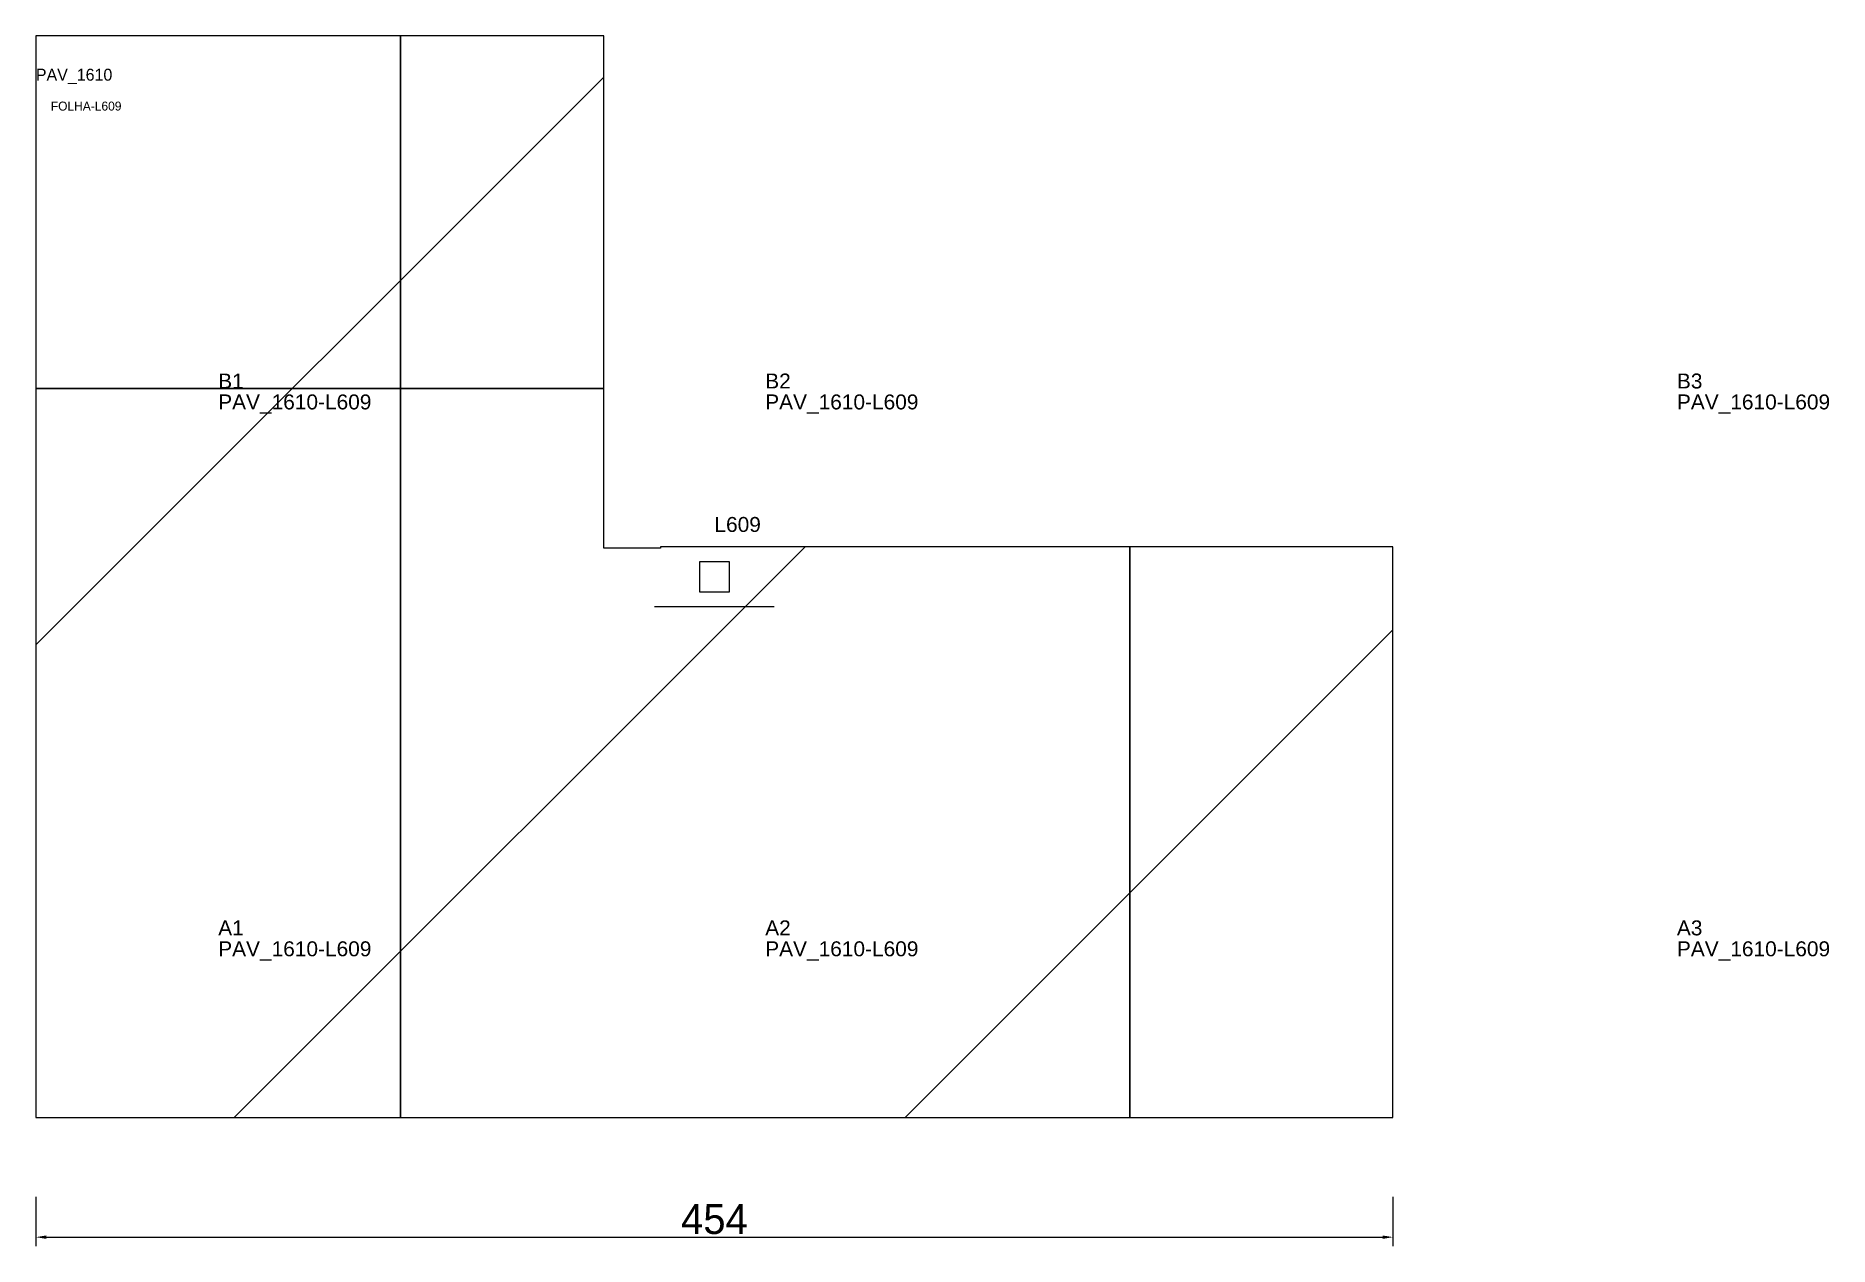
# Model space of a CAD drawing. Header units: metres. Extents: x 222 to 822, y -204 to 202.
import ezdxf

# ---------------------------------------------------------------- set-up
doc = ezdxf.new("R2010")
doc.units = ezdxf.units.M
for name, color, linetype in [('3', 3, 'CONTINUOUS'), ('AUX00', 7, 'CONTINUOUS'), ('COTA', 241, 'CONTINUOUS'), ('FOLHA', 255, 'CONTINUOUS'), ('Hachura', 251, 'CONTINUOUS'), ('NOMENCLATURA', 7, 'CONTINUOUS'), ('Nível', 160, 'CONTINUOUS'), ('Painéis', 200, 'CONTINUOUS'), ('Pilares', 5, 'CONTINUOUS'), ('SARR_2.2x7', 40, 'CONTINUOUS')]:
    doc.layers.add(name, color=color, linetype=linetype)
doc.styles.add('ARIAL', font='Arial.ttf')
doc.styles.add('STR_STANDARD', font='arial.ttf')
doc.dimstyles.new('EZ DXF', dxfattribs={"dimtxt": 10, "dimasz": 3.5, "dimexe": 3, "dimexo": 1.5, "dimgap": 1, "dimtad": 1, "dimdec": 1, "dimdsep": 46, "dimcen": 2.5, "dimazin": 3, "dimtfac": 1, "dimtmove": 0, "dimatfit": 3})

msp = doc.modelspace()

# ---------------------------------------------------------------- hatches: boundary and pattern name
at = {"layer": 'Hachura'}
h = msp.add_hatch(dxfattribs=at)
h.set_pattern_fill('ANSI31', scale=50)
h.paths.add_polyline_path([(222.2, 201.5), (222.2, -160.5), (676.22, -160.5), (676.22, 30.5), (431.2, 30.5), (431.2, 30.03), (412.2, 30.03), (412.2, 201.5), (222.22, 201.5)])
h = msp.add_hatch(dxfattribs=at)
h.set_pattern_fill('ANSI31', scale=50)
h.paths.add_polyline_path([(222.2, 201.5), (222.2, -160.5), (676.22, -160.5), (676.22, 30.5), (431.2, 30.5), (431.2, 30.03), (412.2, 30.03), (412.2, 201.5), (222.22, 201.5)])

# ---------------------------------------------------------------- linework, layer by layer
at = {"layer": '3'}
for points in [[(344.2, -160.5), (344.2, 201.5)], [(344.2, -160.5), (344.2, 201.5)], [(222.2, 83.5), (412.2, 83.5)], [(222.2, 83.5), (412.2, 83.5)], [(588.2, -160.5), (588.2, 30.5)], [(588.2, -160.5), (588.2, 30.5)]]:
    msp.add_lwpolyline(points, close=True, dxfattribs=at)
at = {"layer": 'Painéis', "color": 200}
for p, q in [((222.2, 201.5), (222.2, -160.5)), ((222.22, 201.5), (222.2, 201.5)), ((222.2, 201.5), (222.2, -160.5)), ((222.22, 201.5), (222.2, 201.5)), ((412.2, 201.5), (222.22, 201.5)), ((412.2, 201.5), (222.22, 201.5)), ((412.2, 30.03), (412.2, 201.5)), ((412.2, 30.03), (412.2, 201.5)), ((431.2, 30.03), (412.2, 30.03)), ((431.2, 30.03), (412.2, 30.03)), ((676.22, 30.5), (431.2, 30.5)), ((431.2, 30.5), (431.2, 30.03)), ((676.22, 30.5), (431.2, 30.5)), ((431.2, 30.5), (431.2, 30.03)), ((676.22, -160.5), (676.22, 30.5)), ((676.22, -160.5), (676.22, 30.5)), ((222.2, -160.5), (676.22, -160.5)), ((222.2, -160.5), (676.22, -160.5))]:
    msp.add_line(p, q, dxfattribs=at)
at = {"layer": 'Pilares'}
msp.add_lwpolyline([(444.21, 15.5), (454.21, 15.5), (454.21, 25.5), (444.21, 25.5)], close=True, dxfattribs=at)
msp.add_lwpolyline([(444.21, 15.5), (454.21, 15.5), (454.21, 25.5), (444.21, 25.5)], close=True, dxfattribs=at)
at = {"layer": 'SARR_2.2x7'}
msp.add_line((429.21, 10.5), (469.21, 10.5), dxfattribs=at)
msp.add_line((429.21, 10.5), (469.21, 10.5), dxfattribs=at)

# ---------------------------------------------------------------- texts
at = {"layer": '3', "style": 'STR_STANDARD'}
for s, p in [('B1', (283.2, 83.5)), ('B1', (283.2, 83.5)), ('B2', (466.2, 83.5)), ('B2', (466.2, 83.5)), ('B3', (771.2, 83.5)), ('B3', (771.2, 83.5)), ('A1', (283.2, -99.5)), ('A1', (283.2, -99.5)), ('A2', (466.2, -99.5)), ('A2', (466.2, -99.5)), ('A3', (771.2, -99.5)), ('A3', (771.2, -99.5))]:
    msp.add_text(s, height=5, dxfattribs=at).set_placement(p)
at = {"layer": 'AUX00', "style": 'STR_STANDARD'}
for p in [(283.2, 76.5), (283.2, 76.5), (466.2, 76.5), (466.2, 76.5), (771.2, 76.5), (771.2, 76.5), (283.2, -106.5), (283.2, -106.5), (466.2, -106.5), (466.2, -106.5), (771.2, -106.5), (771.2, -106.5)]:
    msp.add_text('PAV_1610-L609', height=5, dxfattribs=at).set_placement(p)
at = {"layer": 'FOLHA'}
msp.add_text('FOLHA-L609', height=3, dxfattribs=at).set_placement((227.2, 176.5))
msp.add_text('FOLHA-L609', height=3, dxfattribs=at).set_placement((227.2, 176.5))
at = {"layer": 'NOMENCLATURA', "insert": (449.21, 40.5), "char_height": 5, "attachment_point": 1, "style": 'ARIAL'}
msp.add_mtext('L609', dxfattribs=at)
msp.add_mtext('L609', dxfattribs=at)
at = {"layer": 'Nível'}
msp.add_text('PAV_1610', height=4, dxfattribs=at).set_placement((222.2, 186.5))
msp.add_text('PAV_1610', height=4, dxfattribs=at).set_placement((222.2, 186.5))

# ---------------------------------------------------------------- dimensions: what is measured, and where the dimension line sits
at = {"layer": 'COTA'}
msp.add_linear_dim(base=(222.2, -200.5), p1=(222.2, -185.5), p2=(676.22, -185.5), dimstyle='EZ DXF', dxfattribs=at).render()
msp.add_linear_dim(base=(222.2, -200.5), p1=(222.2, -185.5), p2=(676.22, -185.5), dimstyle='EZ DXF', dxfattribs=at).render()

doc.saveas('drawing.dxf')
